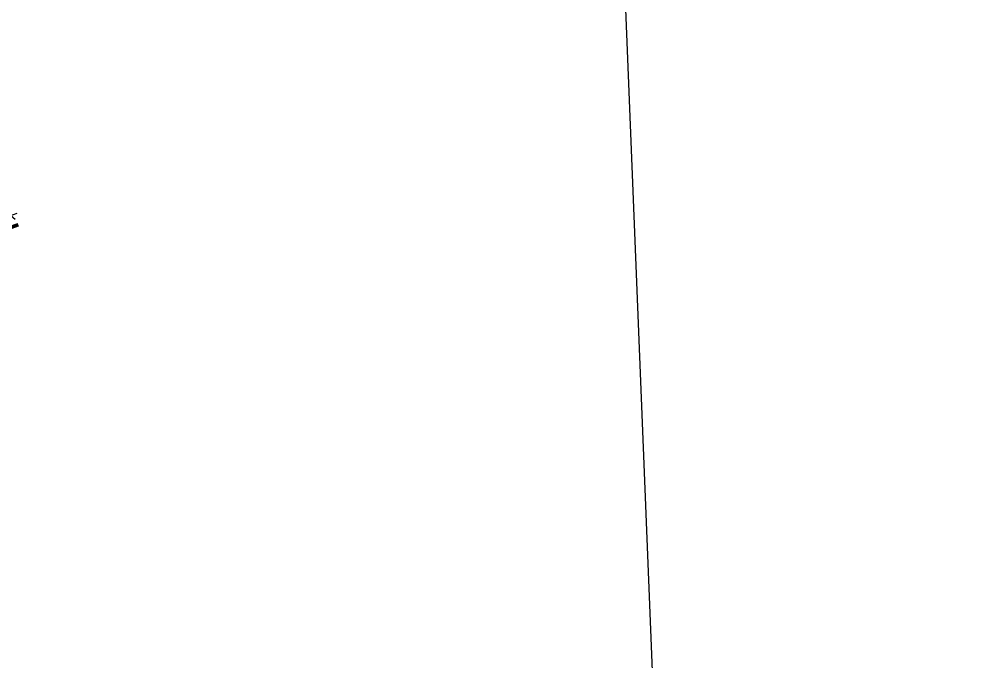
# Model space of a CAD drawing. Header units: millimetres. Extents: x 646993 to 648849, y 9708034 to 9709424.
# Drawn here: x 648236.768 to 648240.651, y 9709076.19 to 9709078.818 of the extents above; entities that cross this region are included whole.
import ezdxf

# ---------------------------------------------------------------- set-up
doc = ezdxf.new("R2010")
doc.units = ezdxf.units.MM
doc.header["$LTSCALE"] = 5
doc.header["$XCLIPFRAME"] = 2
doc.linetypes.add('DASHDOT2', pattern=[0.5, 0.25, -0.125, 0, -0.125])
doc.linetypes.add('SLD-Centro', pattern=[19.05, 15.24, -1.27, 1.27, -1.27])
doc.layers.add('CV-NORMALES', color=31, linetype='Continuous')
doc.layers.add('EB-Corte', color=7, linetype='Continuous')
picture_1 = doc.add_image_def('image1.jpg', size_in_pixel=(1920, 925))
picture_2 = doc.add_image_def('image2.ecw', size_in_pixel=(12715, 11262))

# ---------------------------------------------------------------- blocks, each defined once
blk = doc.blocks.new('*U66')
at = {"layer": 'EB-Corte', "color": 252, "linetype": 'DASHDOT2', "ltscale": 0.1}
blk.add_lwpolyline([(0.4721, -0.1054), (0.4721, 0.2528)], dxfattribs=at)
at = {"layer": 'EB-Corte', "color": 252}
for points in [[(0.388, 0.0242), (0.4843, 0.191)], [(0.5561, 0.0242), (0.4598, 0.191)], [(0.5708, 0.0454), (0.3782, 0.0454)]]:
    blk.add_lwpolyline(points, dxfattribs=at)
blk.add_lwpolyline([(0.5438, 0.0454), (0.4721, 0.1697), (0.4003, 0.0454)], close=True, dxfattribs=at)
at = {"layer": 'EB-Corte', "color": 251, "true_color": 0x636466, "const_width": 0.01}
blk.add_lwpolyline([(0.5351, 0.0504), (0.4721, 0.1597), (0.409, 0.0504)], close=True, dxfattribs=at)
at = {"layer": 'EB-Corte', "color": 251, "linetype": 'SLD-Centro', "ltscale": 0.035, "true_color": 0x636466, "const_width": 0.015}
blk.add_lwpolyline([(-4.824, 0), (0.561, 0)], dxfattribs=at)
blk = doc.blocks.new('*U67')
at = {"layer": 'EB-Corte', "color": 252, "linetype": 'DASHDOT2', "ltscale": 0.1}
blk.add_lwpolyline([(0.4721, -0.1054), (0.4721, 0.2528)], dxfattribs=at)
at = {"layer": 'EB-Corte', "color": 252}
for points in [[(0.388, 0.0242), (0.4843, 0.191)], [(0.5561, 0.0242), (0.4598, 0.191)], [(0.5708, 0.0454), (0.3782, 0.0454)]]:
    blk.add_lwpolyline(points, dxfattribs=at)
blk.add_lwpolyline([(0.5438, 0.0454), (0.4721, 0.1697), (0.4003, 0.0454)], close=True, dxfattribs=at)
at = {"layer": 'EB-Corte', "color": 251, "true_color": 0x636466, "const_width": 0.01}
blk.add_lwpolyline([(0.5351, 0.0504), (0.4721, 0.1597), (0.409, 0.0504)], close=True, dxfattribs=at)
at = {"layer": 'EB-Corte', "color": 251, "linetype": 'SLD-Centro', "ltscale": 0.035, "true_color": 0x636466, "const_width": 0.015}
blk.add_lwpolyline([(-1.9955, 0), (0.561, 0)], dxfattribs=at)
blk = doc.blocks.new('A$C322dc3b0')
at = {"rotation": 90}
blk.add_blockref('*U67', (1.8434, 8.6369), dxfattribs=at)
at = {"xscale": -1}
blk.add_blockref('*U66', (0.5779, 7.8598), dxfattribs=at)

msp = doc.modelspace()

# ---------------------------------------------------------------- linework, layer by layer
at = {"layer": 'CV-NORMALES', "color": 20, "true_color": 0xff5500, "elevation": 3.6}
msp.add_lwpolyline([(648239.2043, 9709079.9778), (648239.5662, 9709071.0023), (648240.0033, 9709059.7612), (648240.348, 9709050.8065), (648240.5147, 9709046.3879)], dxfattribs=at)

# ---------------------------------------------------------------- pictures from other files: only their frames are drawn
image = msp.add_image(picture_1, insert=(646993.0966, 9708530.288), size_in_units=(1855.5953, 893.9717), dxfattribs=dict(fade=50))
image.dxf.flags = 7
image = msp.add_image(picture_2, insert=(647823.3948, 9708681.3021), size_in_units=(875.2561, 775.2367))
image.set_boundary_path([(137.7367, 7886.9289), (1284.785, 10733.9487), (3099.5194, 10473.796), (3279.4486, 11095.645), (4006.6622, 11005.739), (8692.317, 9222.6056), (8944.2668, 8222.4178), (12055.5415, 4873.4234), (10090.5737, 1684.4841), (7313.6038, 2638.1317), (6090.657, 882.9792), (4284.081, 967.6072), (2002.3378, 2453.299), (3226.048, 5547.7923), (776.6223, 6701.9577), (969.512, 7416.5943), (137.7367, 7886.9289)])

# ---------------------------------------------------------------- next in the draw order: block references
at = {"rotation": 289.7679046147402}
msp.add_blockref('A$C322dc3b0', (648227.4858, 9709076.6003), dxfattribs=at)

doc.saveas('drawing.dxf')
